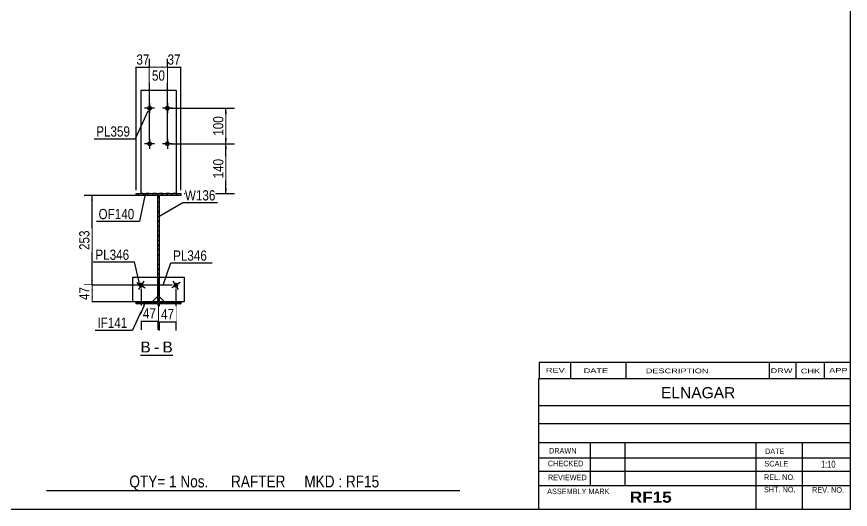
# Model space of a CAD drawing. Header units: millimetres. Extents: x -60 to 343, y -195 to 82.
# Drawn here: x 108.2 to 342.7, y -194.8 to -56.3 of the extents above; entities that cross this region are included whole.
import ezdxf

# ---------------------------------------------------------------- set-up
doc = ezdxf.new("R2010")
doc.units = ezdxf.units.MM
doc.linetypes.add('DXK_LINE_DOT1', pattern=[1.8814, 0.9407, -0.9407])
doc.styles.add('Arial', font='ARIAL.TTF', dxfattribs={"height": 0.2})
doc.styles.add('Arial Bold', font='ARIALBD.TTF', dxfattribs={"height": 0.2})
doc.styles.add('Arial Narrow', font='ARIALN.TTF', dxfattribs={"height": 0.2})

# ---------------------------------------------------------------- blocks, each defined once
blk = doc.blocks.new('Unknown-624480617-4112')
at = {"color": 5, "linetype": 'Continuous'}
for p, q in [((342.7, -194.79), (342.7, 82.21)), ((-57.3, -194.79), (342.7, -194.79))]:
    blk.add_line(p, q, dxfattribs=at)
blk = doc.blocks.new('Unknown-624480617-15 - 1678')
at = {"color": 7, "linetype": 'Continuous'}
blk.add_line((143.03, -151.44), (152.06, -151.44), dxfattribs=at)
at = {"color": 0, "linetype": 'Continuous'}
blk.add_wipeout([(145.88, -150.69), (145.88, -147.49), (143.03, -147.49), (143.03, -150.69)], dxfattribs=at)
at = {"color": 96, "linetype": 'Continuous', "style": 'Arial'}
blk.add_text('B', height=3.06, dxfattribs=at).set_placement((143.03, -150.69))
at = {"color": 0, "linetype": 'Continuous'}
blk.add_wipeout([(148.26, -150.69), (148.26, -147.49), (146.84, -147.49), (146.84, -150.69)], dxfattribs=at)
blk.add_wipeout([(152.06, -150.69), (152.06, -147.49), (149.22, -147.49), (149.22, -150.69)], dxfattribs=at)
at = {"color": 96, "linetype": 'Continuous', "style": 'Arial'}
for s, p in [('B', (149.22, -150.69)), ('-', (146.84, -150.69))]:
    blk.add_text(s, height=3.06, dxfattribs=at).set_placement(p)
blk = doc.blocks.new('Part-624480617-1725 - 1678')
at = {"color": 2, "linetype": 'Continuous'}
for p, q in [((153.06, -77.02), (143.06, -77.02)), ((143.06, -77.02), (143.06, -106.02)), ((153.06, -77.02), (153.06, -106.02))]:
    blk.add_line(p, q, dxfattribs=at)
at = {"color": 7, "linetype": 'DXK_LINE_DOT1'}
blk.add_line((153.06, -106.02), (143.06, -106.02), dxfattribs=at)
blk = doc.blocks.new('Part-624480617-1687 - 1678')
at = {"linetype": 'Continuous'}
h = blk.add_hatch(dxfattribs=at)
h.set_pattern_fill('', scale=0.3, style=0, pattern_type=0)
h.set_pattern_definition([(45, (154.3083, -137.0167), (-0.67352, 0.67352), [])])
h.paths.add_polyline_path([(141.81, -137.02), (154.31, -137.02), (154.31, -136.52), (141.81, -136.52)])
at = {"color": 2, "linetype": 'Continuous'}
for p, q in [((141.81, -137.02), (141.81, -136.52)), ((141.81, -136.52), (154.31, -136.52)), ((154.31, -137.02), (141.81, -137.02)), ((154.31, -136.52), (154.31, -137.02))]:
    blk.add_line(p, q, dxfattribs=at)
blk = doc.blocks.new('Part-624480617-1679 - 1678')
at = {"linetype": 'Continuous'}
h = blk.add_hatch(dxfattribs=at)
h.set_pattern_fill('', scale=0.3, style=0, pattern_type=0)
h.set_pattern_definition([(45, (154.3083, -106.5167), (-0.67352, 0.67352), [])])
h.paths.add_polyline_path([(141.81, -106.52), (154.31, -106.52), (154.31, -106.02), (141.81, -106.02)])
at = {"color": 2, "linetype": 'Continuous'}
for p, q in [((141.81, -106.52), (141.81, -106.02)), ((141.81, -106.02), (154.31, -106.02)), ((154.31, -106.52), (141.81, -106.52)), ((154.31, -106.02), (154.31, -106.52))]:
    blk.add_line(p, q, dxfattribs=at)
blk = doc.blocks.new('Part-624480617-1742 - 1678')
at = {"linetype": 'Continuous'}
h = blk.add_hatch(dxfattribs=at)
h.set_pattern_fill('', scale=0.3, style=0, pattern_type=0)
h.set_pattern_definition([(45, (148.2583, -136.5167), (-0.67352, 0.67352), [])])
h.paths.add_polyline_path([(147.86, -136.52), (148.26, -136.52), (148.26, -106.52), (147.86, -106.52)])
at = {"color": 2, "linetype": 'Continuous'}
for p, q in [((147.86, -136.52), (147.86, -106.52)), ((147.86, -106.52), (148.26, -106.52)), ((148.26, -106.52), (148.26, -136.52)), ((148.26, -136.52), (147.86, -136.52))]:
    blk.add_line(p, q, dxfattribs=at)
blk = doc.blocks.new('Part-624480617-1726 - 1678')
at = {"color": 2, "linetype": 'Continuous'}
for p, q in [((140.83, -136.49), (140.83, -129.49)), ((140.83, -129.49), (147.83, -129.49)), ((147.83, -129.49), (147.83, -134.99)), ((147.83, -134.99), (146.33, -136.49)), ((146.33, -136.49), (140.83, -136.49))]:
    blk.add_line(p, q, dxfattribs=at)
at = {"color": 7, "linetype": 'DXK_LINE_DOT1'}
for p, q in [((140.83, -129.49), (147.83, -129.49)), ((146.33, -136.49), (140.83, -136.49))]:
    blk.add_line(p, q, dxfattribs=at)
blk = doc.blocks.new('Part-624480617-1729 - 1678')
at = {"color": 2, "linetype": 'Continuous'}
for p, q in [((148.29, -134.99), (148.29, -129.49)), ((148.29, -129.49), (155.29, -129.49)), ((155.29, -129.49), (155.29, -136.49)), ((149.79, -136.49), (148.29, -134.99)), ((155.29, -136.49), (149.79, -136.49))]:
    blk.add_line(p, q, dxfattribs=at)
at = {"color": 7, "linetype": 'DXK_LINE_DOT1'}
for p, q in [((148.29, -129.49), (155.29, -129.49)), ((149.79, -136.49), (155.29, -136.49))]:
    blk.add_line(p, q, dxfattribs=at)
blk = doc.blocks.new('Bolt-624480617-1768 - 1678')
at = {"linetype": 'Continuous'}
for points in [[(146.26, -82.02, -1), (144.86, -82.02, -1)], [(151.26, -82.02, -1), (149.86, -82.02, -1)], [(146.26, -92.02, -1), (144.86, -92.02, -1)], [(151.26, -92.02, -1), (149.86, -92.02, -1)]]:
    blk.add_hatch(color=3, dxfattribs=at).paths.add_polyline_path(points)
at = {"color": 3, "linetype": 'Continuous'}
for p, q in [((146.96, -82.02), (144.16, -82.02)), ((145.56, -80.62), (145.56, -83.42)), ((151.96, -82.02), (149.16, -82.02)), ((150.56, -80.62), (150.56, -83.42)), ((145.56, -90.62), (145.56, -93.42)), ((150.56, -90.62), (150.56, -93.42)), ((146.96, -92.02), (144.16, -92.02)), ((151.96, -92.02), (149.16, -92.02))]:
    blk.add_line(p, q, dxfattribs=at)
blk = doc.blocks.new('Bolt-624480617-1769 - 1678')
at = {"linetype": 'Continuous'}
blk.add_hatch(color=3, dxfattribs=at).paths.add_polyline_path([(143.53, -131.2, -1), (142.78, -132.38, -1)])
at = {"color": 3, "linetype": 'Continuous'}
for p, q in [((141.98, -131.04), (144.34, -132.54)), ((143.91, -130.61), (142.41, -132.97))]:
    blk.add_line(p, q, dxfattribs=at)
blk = doc.blocks.new('Bolt-624480617-1772 - 1678')
at = {"linetype": 'Continuous'}
blk.add_hatch(color=3, dxfattribs=at).paths.add_polyline_path([(153.33, -132.38, -1), (152.58, -131.2, -1)])
at = {"color": 3, "linetype": 'Continuous'}
for p, q in [((154.14, -131.04), (151.78, -132.54)), ((153.71, -132.97), (152.21, -130.61))]:
    blk.add_line(p, q, dxfattribs=at)
blk = doc.blocks.new('StraightDimension-624480617-2295 - 1678')
at = {"linetype": 'Continuous'}
for points in [[(166.81, -83.52), (167.06, -82.02), (167.31, -83.52)], [(167.31, -90.52), (167.06, -92.02), (166.81, -90.52)]]:
    blk.add_hatch(color=7, dxfattribs=at).paths.add_polyline_path(points)
at = {"color": 7, "linetype": 'Continuous'}
for p, q in [((151.56, -82.02), (169.46, -82.02)), ((167.06, -92.02), (167.06, -82.02)), ((151.56, -92.02), (169.46, -92.02))]:
    blk.add_line(p, q, dxfattribs=at)
at = {"color": 0}
blk.add_wipeout([(166.91, -83.67), (162.71, -83.67), (162.71, -90.36), (166.91, -90.36)], dxfattribs=at)
at = {"color": 3, "style": 'Arial Narrow'}
blk.add_text('100', height=2.863, rotation=90.0002, dxfattribs=at).set_placement((166.31, -89.76))
blk = doc.blocks.new('StraightDimension-624480617-7857 - 1678')
at = {"linetype": 'Continuous'}
for points in [[(143.31, -70.77), (141.81, -70.52), (143.31, -70.27)], [(144.06, -70.27), (145.56, -70.52), (144.06, -70.77)]]:
    blk.add_hatch(color=7, dxfattribs=at).paths.add_polyline_path(points)
at = {"color": 7, "linetype": 'Continuous'}
for p, q in [((141.81, -105.02), (141.81, -68.27)), ((145.56, -91.02), (145.56, -68.27)), ((141.81, -70.52), (145.56, -70.52))]:
    blk.add_line(p, q, dxfattribs=at)
at = {"color": 0}
blk.add_wipeout([(146.11, -70.37), (146.11, -66.17), (141.26, -66.17), (141.26, -70.37)], dxfattribs=at)
at = {"color": 3, "style": 'Arial Narrow'}
blk.add_text('37', height=2.863, dxfattribs=at).set_placement((141.86, -69.77))
blk = doc.blocks.new('StraightDimension-624480617-2296 - 1678')
at = {"linetype": 'Continuous'}
for points in [[(166.81, -93.52), (167.06, -92.02), (167.31, -93.52)], [(167.31, -104.52), (167.06, -106.02), (166.81, -104.52)]]:
    blk.add_hatch(color=7, dxfattribs=at).paths.add_polyline_path(points)
at = {"color": 7, "linetype": 'Continuous'}
for p, q in [((151.56, -92.02), (169.46, -92.02)), ((167.06, -106.02), (167.06, -92.02)), ((155.31, -106.02), (169.46, -106.02))]:
    blk.add_line(p, q, dxfattribs=at)
at = {"color": 0}
blk.add_wipeout([(166.91, -95.67), (162.71, -95.67), (162.71, -102.36), (166.91, -102.36)], dxfattribs=at)
at = {"color": 3, "style": 'Arial Narrow'}
blk.add_text('140', height=2.863, rotation=90.0002, dxfattribs=at).set_placement((166.31, -101.76))
blk = doc.blocks.new('StraightDimension-624480617-7142 - 1678')
at = {"linetype": 'Continuous'}
for points in [[(129.14, -108.02), (129.39, -106.52), (129.64, -108.02)], [(129.64, -130.29), (129.39, -131.79), (129.14, -130.29)]]:
    blk.add_hatch(color=7, dxfattribs=at).paths.add_polyline_path(points)
at = {"color": 7, "linetype": 'Continuous'}
for p, q in [((153.31, -106.52), (127.14, -106.52)), ((129.39, -131.79), (129.39, -106.52)), ((151.96, -131.79), (127.14, -131.79))]:
    blk.add_line(p, q, dxfattribs=at)
at = {"color": 0}
blk.add_wipeout([(129.24, -115.81), (125.04, -115.81), (125.04, -122.49), (129.24, -122.49)], dxfattribs=at)
at = {"color": 3, "style": 'Arial Narrow'}
blk.add_text('253', height=2.863, rotation=90.0002, dxfattribs=at).set_placement((128.64, -121.89))
blk = doc.blocks.new('StraightDimension-624480617-7143 - 1678')
at = {"linetype": 'Continuous'}
for points in [[(129.14, -133.29), (129.39, -131.79), (129.64, -133.29)], [(129.64, -134.99), (129.39, -136.49), (129.14, -134.99)]]:
    blk.add_hatch(color=7, dxfattribs=at).paths.add_polyline_path(points)
at = {"color": 7, "linetype": 'Continuous'}
for p, q in [((151.96, -131.79), (127.14, -131.79)), ((129.39, -136.49), (129.39, -131.79)), ((154.29, -136.49), (127.14, -136.49))]:
    blk.add_line(p, q, dxfattribs=at)
at = {"color": 0}
blk.add_wipeout([(129.24, -131.71), (125.04, -131.71), (125.04, -136.56), (129.24, -136.56)], dxfattribs=at)
at = {"color": 3, "style": 'Arial Narrow'}
blk.add_text('47', height=2.863, rotation=90.0002, dxfattribs=at).set_placement((128.64, -135.96))
blk = doc.blocks.new('StraightDimension-624480617-7202 - 1678')
at = {"linetype": 'Continuous'}
for points in [[(144.66, -142.14), (143.16, -141.89), (144.66, -141.64)], [(146.36, -141.64), (147.86, -141.89), (146.36, -142.14)]]:
    blk.add_hatch(color=7, dxfattribs=at).paths.add_polyline_path(points)
at = {"color": 7, "linetype": 'Continuous'}
for p, q in [((143.16, -132.79), (143.16, -144.29)), ((147.86, -135.55), (147.86, -144.29)), ((143.16, -141.89), (147.86, -141.89))]:
    blk.add_line(p, q, dxfattribs=at)
at = {"color": 0}
blk.add_wipeout([(147.94, -141.74), (147.94, -137.54), (143.08, -137.54), (143.08, -141.74)], dxfattribs=at)
at = {"color": 3, "style": 'Arial Narrow'}
blk.add_text('47', height=2.863, dxfattribs=at).set_placement((143.68, -141.14))
blk = doc.blocks.new('StraightDimension-624480617-7224 - 1678')
at = {"linetype": 'Continuous'}
for points in [[(149.79, -142.34), (148.29, -142.09), (149.79, -141.84)], [(151.46, -141.84), (152.96, -142.09), (151.46, -142.34)]]:
    blk.add_hatch(color=7, dxfattribs=at).paths.add_polyline_path(points)
at = {"color": 7, "linetype": 'Continuous'}
for p, q in [((152.96, -132.79), (152.96, -144.49)), ((148.29, -134.77), (148.29, -144.49)), ((148.29, -142.09), (152.96, -142.09))]:
    blk.add_line(p, q, dxfattribs=at)
at = {"color": 0}
blk.add_wipeout([(153.05, -141.94), (153.05, -137.74), (148.2, -137.74), (148.2, -141.94)], dxfattribs=at)
at = {"color": 3, "style": 'Arial Narrow'}
blk.add_text('47', height=2.863, dxfattribs=at).set_placement((148.8, -141.34))
blk = doc.blocks.new('StraightDimension-624480617-7855 - 1678')
at = {"linetype": 'Continuous'}
for points in [[(152.06, -70.77), (150.56, -70.52), (152.06, -70.27)], [(152.81, -70.27), (154.31, -70.52), (152.81, -70.77)]]:
    blk.add_hatch(color=7, dxfattribs=at).paths.add_polyline_path(points)
at = {"color": 7, "linetype": 'Continuous'}
for p, q in [((150.56, -91.02), (150.56, -68.27)), ((154.31, -105.02), (154.31, -68.27)), ((150.56, -70.52), (154.31, -70.52))]:
    blk.add_line(p, q, dxfattribs=at)
at = {"color": 0}
blk.add_wipeout([(154.86, -70.37), (154.86, -66.17), (150.01, -66.17), (150.01, -70.37)], dxfattribs=at)
at = {"color": 3, "style": 'Arial Narrow'}
blk.add_text('37', height=2.863, dxfattribs=at).set_placement((150.61, -69.77))
blk = doc.blocks.new('StraightDimension-624480617-7856 - 1678')
at = {"linetype": 'Continuous'}
for points in [[(147.06, -70.77), (145.56, -70.52), (147.06, -70.27)], [(149.06, -70.27), (150.56, -70.52), (149.06, -70.77)]]:
    blk.add_hatch(color=7, dxfattribs=at).paths.add_polyline_path(points)
at = {"color": 7, "linetype": 'Continuous'}
for p, q in [((145.56, -91.02), (145.56, -68.12)), ((150.56, -91.02), (150.56, -68.12)), ((145.56, -70.52), (150.56, -70.52))]:
    blk.add_line(p, q, dxfattribs=at)
at = {"color": 0}
blk.add_wipeout([(150.49, -74.87), (150.49, -70.67), (145.63, -70.67), (145.63, -74.87)], dxfattribs=at)
at = {"color": 3, "style": 'Arial Narrow'}
blk.add_text('50', height=2.863, dxfattribs=at).set_placement((146.23, -74.27))
blk = doc.blocks.new('CBS_REVISION-624480617-10440')
at = {"color": 7, "linetype": 'Continuous'}
for p, q in [((255.19, -153.41), (342.69, -153.41)), ((255.19, -153.41), (255.19, -158.04)), ((263.98, -153.41), (263.98, -158.04)), ((279.58, -153.41), (279.58, -157.98)), ((319.83, -153.41), (319.83, -158.04)), ((327.38, -153.41), (327.38, -158.04)), ((335.32, -153.41), (335.32, -158.04)), ((255.19, -158.04), (342.69, -158.04))]:
    blk.add_line(p, q, dxfattribs=at)
at = {"color": 7, "style": 'Arial Narrow', "width": 1.7}
for s, height, p in [('REV.', 1.326, (257.05, -156.37)), ('DATE', 1.326, (267.67, -156.48)), ('DESCRIPTION', 1.3257, (285.15, -156.54)), ('DRW', 1.326, (320.26, -156.48)), ('CHK', 1.326, (328.75, -156.57)), ('APP', 1.326, (336.75, -156.41))]:
    blk.add_text(s, height=height, dxfattribs=at).set_placement(p)
blk = doc.blocks.new('CBS_CALLOFF-624480617-10438')
at = {"color": 7, "linetype": 'Continuous'}
blk.add_line((116.57, -189.52), (232.81, -189.54), dxfattribs=at)
at = {"color": 3, "linetype": 'Continuous', "style": 'Arial Narrow'}
blk.add_text('QTY= 1 Nos.      RAFTER     MKD : RF15', height=3.3405, dxfattribs=at).set_placement((139.87, -188.63))
blk = doc.blocks.new('CBS_NAME_BLOG-624480617-10439')
at = {"color": 7, "linetype": 'Continuous'}
for p, q in [((255.1, -158.04), (342.62, -158.04)), ((255.1, -194.75), (255.1, -158.04)), ((255.1, -165.58), (342.62, -165.58)), ((255.18, -170.63), (342.69, -170.63)), ((255.1, -176.01), (342.62, -176.01)), ((269.63, -188.11), (269.63, -176.01)), ((279.31, -188.09), (279.31, -176.02)), ((316.23, -194.75), (316.23, -176.02)), ((329.28, -194.75), (329.28, -176.01)), ((255.11, -180.31), (342.69, -180.29)), ((255.1, -184.05), (342.62, -184.05)), ((255.1, -188.09), (342.62, -188.09)), ((255.1, -194.79), (342.69, -194.79))]:
    blk.add_line(p, q, dxfattribs=at)
at = {"color": 3, "linetype": 'Continuous', "style": 'Arial'}
blk.add_text('ELNAGAR', height=3.133, dxfattribs=at).set_placement((289.43, -163.57))
at = {"color": 3, "linetype": 'Continuous'}
for s, height, style, width, p in [('DRAWN', 1.566, 'Arial', 0.9, (257.93, -179.11)), ('DATE', 1.566, 'Arial', 0.9, (318.7, -179.27)), ('CHECKED', 1.566, 'Arial', 0.9, (257.59, -182.69)), ('SCALE', 1.566, 'Arial', 0.9, (318.55, -182.75)), ('1:10', 1.957, 'Arial Narrow', 0.9, (334.44, -183.11)), ('REVIEWED', 1.566, 'Arial', 0.9, (257.62, -186.6)), ('REL. NO.', 1.566, 'Arial', 0.9, (318.41, -186.56)), ('ASSEMBLY MARK', 1.5663, 'Arial', 0.9, (257.41, -190.53)), ('RF15', 3.131, 'Arial Bold', 1.1, (280.68, -192.94)), ('SHT. NO.', 1.566, 'Arial', 0.9, (318.4, -190.02)), ('REV. NO.', 1.566, 'Arial', 0.9, (331.93, -190.11))]:
    blk.add_text(s, height=height, dxfattribs=dict(at, style=style, width=width)).set_placement(p)
blk = doc.blocks.new('Mark-624480617-2431 - 1678')
at = {"color": 7, "linetype": 'Continuous'}
blk.add_line((144.34, -136.65), (140.8, -144.38), dxfattribs=at)
at = {"color": 0}
blk.add_wipeout([(139.3, -143.78), (139.3, -140.78), (130.9, -140.78), (130.9, -143.78)], dxfattribs=at)
blk.add_wipeout([(139.3, -143.78), (139.3, -140.78), (130.9, -140.78), (130.9, -143.78)], dxfattribs=at)
at = {"color": 7, "linetype": 'Continuous'}
blk.add_line((130.3, -144.38), (140.8, -144.38), dxfattribs=at)
at = {"color": 3, "style": 'Arial Narrow'}
blk.add_text('IF141', height=2.863, dxfattribs=at).set_placement((130.9, -143.78))
blk = doc.blocks.new('Mark-624480617-2428 - 1678')
at = {"color": 7, "linetype": 'Continuous'}
blk.add_line((144.34, -106.15), (142.76, -113.81), dxfattribs=at)
at = {"color": 0}
blk.add_wipeout([(141.26, -113.21), (141.26, -110.21), (131.21, -110.21), (131.21, -113.21)], dxfattribs=at)
blk.add_wipeout([(141.26, -113.21), (141.26, -110.21), (131.21, -110.21), (131.21, -113.21)], dxfattribs=at)
at = {"color": 7, "linetype": 'Continuous'}
blk.add_line((130.61, -113.81), (142.76, -113.81), dxfattribs=at)
at = {"color": 3, "style": 'Arial Narrow'}
blk.add_text('OF140', height=2.863, dxfattribs=at).set_placement((131.21, -113.21))
blk = doc.blocks.new('Mark-624480617-2437 - 1678')
at = {"color": 0}
blk.add_wipeout([(164.08, -107.95), (164.08, -104.95), (155.5, -104.95), (155.5, -107.95)], dxfattribs=at)
blk.add_wipeout([(164.08, -107.95), (164.08, -104.95), (155.5, -104.95), (155.5, -107.95)], dxfattribs=at)
at = {"color": 7, "linetype": 'Continuous'}
for p, q in [((147.97, -112.55), (154.9, -108.55)), ((154.9, -108.55), (164.68, -108.55))]:
    blk.add_line(p, q, dxfattribs=at)
at = {"color": 3, "style": 'Arial Narrow'}
blk.add_text('W136', height=2.863, dxfattribs=at).set_placement((155.5, -107.95))
blk = doc.blocks.new('Mark-624480617-4488 - 1678')
at = {"color": 7, "linetype": 'Continuous'}
blk.add_line((145.09, -82.85), (141.55, -90.59), dxfattribs=at)
at = {"color": 0}
blk.add_wipeout([(140.05, -89.99), (140.05, -86.99), (130.55, -86.99), (130.55, -89.99)], dxfattribs=at)
blk.add_wipeout([(140.05, -89.99), (140.05, -86.99), (130.55, -86.99), (130.55, -89.99)], dxfattribs=at)
at = {"color": 7, "linetype": 'Continuous'}
blk.add_line((129.95, -90.59), (141.55, -90.59), dxfattribs=at)
at = {"color": 3, "style": 'Arial Narrow'}
blk.add_text('PL359', height=2.863, dxfattribs=at).set_placement((130.55, -89.99))
blk = doc.blocks.new('Mark-624480617-4491 - 1678')
at = {"color": 7, "linetype": 'Continuous'}
blk.add_line((142.69, -131.35), (141.33, -125.25), dxfattribs=at)
at = {"color": 0}
blk.add_wipeout([(139.83, -124.65), (139.83, -121.65), (130.32, -121.65), (130.32, -124.65)], dxfattribs=at)
blk.add_wipeout([(139.83, -124.65), (139.83, -121.65), (130.32, -121.65), (130.32, -124.65)], dxfattribs=at)
at = {"color": 7, "linetype": 'Continuous'}
blk.add_line((129.72, -125.25), (141.33, -125.25), dxfattribs=at)
at = {"color": 3, "style": 'Arial Narrow'}
blk.add_text('PL346', height=2.863, dxfattribs=at).set_placement((130.32, -124.65))
blk = doc.blocks.new('Mark-624480617-4494 - 1678')
at = {"color": 0}
blk.add_wipeout([(161.68, -124.89), (161.68, -121.89), (152.18, -121.89), (152.18, -124.89)], dxfattribs=at)
blk.add_wipeout([(161.68, -124.89), (161.68, -121.89), (152.18, -121.89), (152.18, -124.89)], dxfattribs=at)
at = {"color": 7, "linetype": 'Continuous'}
for p, q in [((149.34, -131.81), (151.58, -125.49)), ((151.58, -125.49), (163.18, -125.49))]:
    blk.add_line(p, q, dxfattribs=at)
at = {"color": 3, "style": 'Arial Narrow'}
blk.add_text('PL346', height=2.863, dxfattribs=at).set_placement((152.18, -124.89))

msp = doc.modelspace()

# ---------------------------------------------------------------- block references
for name in ['Unknown-624480617-4112', 'Part-624480617-1725 - 1678', 'Bolt-624480617-1768 - 1678', 'Part-624480617-1679 - 1678', 'Part-624480617-1742 - 1678', 'Part-624480617-1726 - 1678', 'Bolt-624480617-1769 - 1678', 'Part-624480617-1729 - 1678', 'Bolt-624480617-1772 - 1678', 'Part-624480617-1687 - 1678', 'CBS_REVISION-624480617-10440', 'CBS_NAME_BLOG-624480617-10439', 'CBS_CALLOFF-624480617-10438']:
    msp.add_blockref(name, (0, 0))

# ---------------------------------------------------------------- next in the draw order: block references
for name in ['StraightDimension-624480617-7857 - 1678', 'StraightDimension-624480617-2295 - 1678', 'Unknown-624480617-15 - 1678']:
    msp.add_blockref(name, (0, 0))

# ---------------------------------------------------------------- next in the draw order: block references
msp.add_blockref('StraightDimension-624480617-2296 - 1678', (0, 0))

# ---------------------------------------------------------------- next in the draw order: block references
for name in ['StraightDimension-624480617-7855 - 1678', 'StraightDimension-624480617-7142 - 1678']:
    msp.add_blockref(name, (0, 0))

# ---------------------------------------------------------------- next in the draw order: block references
for name in ['StraightDimension-624480617-7856 - 1678', 'Mark-624480617-2437 - 1678', 'Mark-624480617-2428 - 1678', 'StraightDimension-624480617-7143 - 1678']:
    msp.add_blockref(name, (0, 0))

# ---------------------------------------------------------------- next in the draw order: block references
for name in ['Mark-624480617-4488 - 1678', 'Mark-624480617-4491 - 1678', 'StraightDimension-624480617-7202 - 1678']:
    msp.add_blockref(name, (0, 0))

# ---------------------------------------------------------------- next in the draw order: block references
for name in ['StraightDimension-624480617-7224 - 1678', 'Mark-624480617-2431 - 1678']:
    msp.add_blockref(name, (0, 0))

# ---------------------------------------------------------------- next in the draw order: block references
msp.add_blockref('Mark-624480617-4494 - 1678', (0, 0))

doc.saveas('drawing.dxf')
